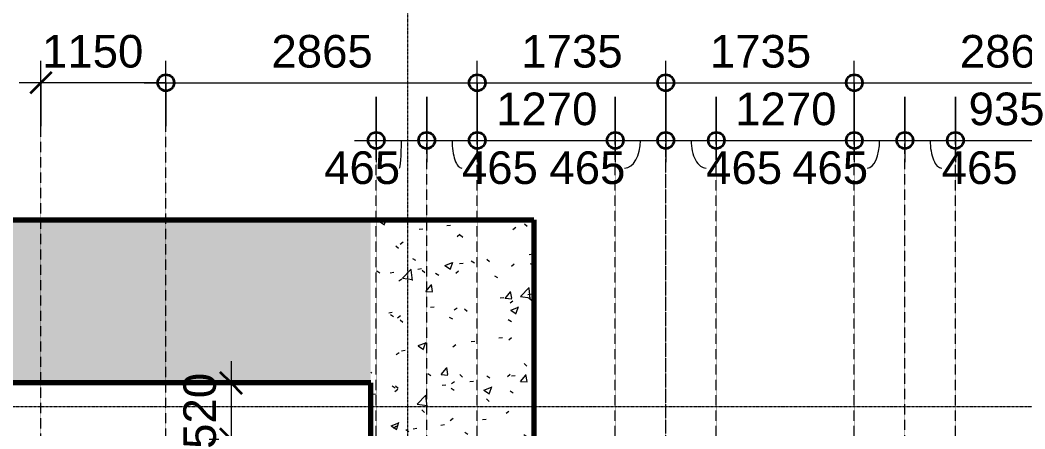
# Model space of a CAD drawing. Header units: millimetres. Extents: x -794326 to -715748, y -17796 to 22353.
# Drawn here: x -748250 to -739003, y 11992 to 15751 of the extents above; entities that cross this region are included whole.
import ezdxf

# ---------------------------------------------------------------- set-up
doc = ezdxf.new("R2010")
doc.units = ezdxf.units.MM
doc.linetypes.add('DPA_Grid _ Level 100', pattern=[10, 5.5, -1.6, 1.3, -1.6])
doc.linetypes.add('DPA_Hidden 50', pattern=[3, 2, -1])
for name, color, linetype, lineweight in [('A-ANNO-DIMS', 1, 'Continuous', 9), ('A-ANNO-DIMS-100', 1, 'Continuous', 9), ('A-DETL', 1, 'Continuous', 70), ('A-FLOR-E', 2, 'Continuous', 35), ('A-WALL', 5, 'Continuous', 35), ('A-WALL-PATT', 1, 'Continuous', 35), ('S-GRID', 251, 'Continuous', 9)]:
    doc.layers.add(name, color=color, linetype=linetype, lineweight=lineweight)
doc.styles.add('Arial_2', font='arial.ttf', dxfattribs={"height": 300})
doc.dimstyles.new('DPA-DIM-3_0_C-C', dxfattribs={"dimscale": 304.8, "dimtxt": 306.07782, "dimasz": 0.492126, "dimexe": 0.656168, "dimexo": 0.0625, "dimgap": 0.164042, "dimtad": 1, "dimdec": 0, "dimzin": 0, "dimdsep": 46, "dimtxsty": 'Arial_2', "dimblk1": 'DOTBLANK', "dimblk2": 'DOTBLANK', "dimsah": 1, "dimcen": 0.09, "dimdle": 0.656168, "dimadec": 8, "dimazin": 0, "dimtfac": 1, "dimtdec": 4, "dimtix": 1, "dimtmove": 0, "dimatfit": 3, "dimfxl": 1.312336, "dimfxlon": 1, "dimtvp": 1, "dimtolj": 1, "dimtzin": 0, "dimarcsym": 2})
doc.dimstyles.new('DPA-DIM-3_0_C-C_1', dxfattribs={"dimscale": 304.8, "dimtxt": 306.07782, "dimasz": 0.492126, "dimexe": 0.656168, "dimexo": 0.0625, "dimgap": 0.164042, "dimtad": 1, "dimdec": 0, "dimzin": 0, "dimdsep": 46, "dimtxsty": 'Arial_2', "dimblk1": 'DOTBLANK', "dimblk2": 'DOTBLANK', "dimsah": 1, "dimcen": 0.09, "dimdle": 0.656168, "dimadec": 8, "dimazin": 0, "dimtfac": 1, "dimtdec": 4, "dimtix": 1, "dimtmove": 1, "dimatfit": 3, "dimfxl": 1.312336, "dimfxlon": 1, "dimtvp": 1, "dimtolj": 1, "dimtzin": 0, "dimarcsym": 2})
doc.dimstyles.new('DPA-DIM-3_0_C-T', dxfattribs={"dimscale": 304.8, "dimtxt": 306.07782, "dimasz": 0.492126, "dimexe": 0.656168, "dimexo": 0.0625, "dimgap": 0.164042, "dimtad": 0, "dimjust": 2, "dimdec": 0, "dimzin": 0, "dimdsep": 46, "dimtxsty": 'Arial_2', "dimblk1": 'DOTBLANK', "dimblk2": 'OBLIQUE', "dimsah": 1, "dimcen": 0.09, "dimdle": 0.656168, "dimadec": 8, "dimazin": 0, "dimtfac": 1, "dimtdec": 4, "dimtix": 1, "dimtmove": 2, "dimatfit": 3, "dimfxl": 1.312336, "dimfxlon": 1, "dimtvp": 1, "dimtolj": 1, "dimtzin": 0, "dimarcsym": 2})
doc.dimstyles.new('DPA-DIM-3_0_T-T', dxfattribs={"dimscale": 304.8, "dimtxt": 306.07782, "dimasz": 0.656168, "dimexe": 0.656168, "dimexo": 0.0625, "dimgap": 0.164042, "dimtad": 1, "dimdec": 0, "dimzin": 0, "dimdsep": 46, "dimtxsty": 'Arial_2', "dimblk1": 'OBLIQUE', "dimblk2": 'OBLIQUE', "dimsah": 1, "dimcen": 0.09, "dimdle": 0.656168, "dimadec": 8, "dimazin": 0, "dimtfac": 1, "dimtdec": 4, "dimtix": 1, "dimtmove": 0, "dimatfit": 3, "dimfxl": 1.312336, "dimfxlon": 1, "dimtvp": 1, "dimtolj": 1, "dimtzin": 0, "dimarcsym": 2})
pattern_1 = [(50, (0, 0), (728.7365, -63.7558), [76.2, -838.2]), (355, (0, 0), (-140.9716, 764.2276), [60.96, -670.56]), (100.451, (60.7, -5.3), (587.77, 700.46675), [64.76, -712.36]), (46.184, (0, 203.2), (1084.3162, -168.171), [114.3, -1257.3]), (96.636, (90.4, 189.2), (949.6099, 989.7098), [97.14, -1068.54]), (351.184, (0, 203.2), (949.6206, 989.7012), [91.44, -1005.84]), (21, (101.6, 152.4), (606.45787, -409.06057), [76.2, -838.2]), (326, (101.6, 152.4), (247.20834, 736.7529), [60.96, -670.56]), (71.451, (152.14, 118.3), (853.66825, 327.6855), [64.76, -712.36]), (37.5, (0, 0), (12.35469, 338.22012), [33.528, -628.904, 33.528, -647.192, -673.1]), (37.5, (0, 0), (12.35469, 338.22012), [-1343.152, 33.528, -639.572]), (7.5, (0, 0), (267.27887, 400.72213), [33.528, -354.584, 33.528, -613.664, -256.54]), (7.5, (0, 0), (267.27887, 400.72213), [-1035.304, 33.528, -223.012]), (327.5, (-226.57, 0), (542.36333, -22.91534), [33.528, -220.472, 33.528, -758.952, -1051.56]), (327.5, (-226.57, 0), (542.36333, -22.91534), [-1046.48, 33.528, -1018.032]), (317.5, (-328.17, 0), (592.51696, 101.7071), [33.528, -296.672, 33.528, -492.76, -746.76]), (317.5, (-328.17, 0), (592.51696, 101.7071), [-856.488, 33.528, -713.232])]

# ---------------------------------------------------------------- blocks, each defined once
blk = doc.blocks.new('DIMBLOCK13-4282-01 ENLARGED LOWER PLATFORM LEVEL - REFLECTED CEILING PLAN - SHEET 3')
at = {"layer": 'A-ANNO-DIMS-100'}
for p, q in [((-746308.4, 12614), (-746308.4, 11694)), ((-745908.4, 12414), (-746508.4, 12414)), ((-746308.4, 12414), (-745908.4, 12414)), ((-745908.4, 11894), (-746508.4, 11894)), ((-746308.4, 11894), (-745908.4, 11894))]:
    blk.add_line(p, q, dxfattribs=at)
at = {"layer": 'A-ANNO-DIMS-100', "lineweight": 35}
for p, q in [((-746308.4, 12414), (-746408.4, 12514)), ((-746308.4, 12414), (-746208.4, 12314)), ((-746308.4, 11894), (-746408.4, 11994)), ((-746308.4, 11894), (-746208.4, 11794))]:
    blk.add_line(p, q, dxfattribs=at)
at = {"layer": 'A-ANNO-DIMS-100', "color": 0, "insert": (-746747.9, 11807.9), "char_height": 300, "width": 830.648, "attachment_point": 1, "rotation": 90, "line_spacing_factor": 0.941778, "style": 'Arial_2'}
blk.add_mtext('520', dxfattribs=at)
blk = doc.blocks.new('_Oblique')
at = {"color": 0, "linetype": 'ByBlock', "lineweight": -2}
blk.add_line((-0.5, -0.5), (0.5, 0.5), dxfattribs=at)
blk = doc.blocks.new('DIMBLOCK111-4282-01 ENLARGED LOWER PLATFORM LEVEL - REFLECTED CEILING PLAN - SHEET 3')
at = {"layer": 'A-ANNO-DIMS-100'}
for p, q in [((-746907.8, 14774.9), (-746907.8, 15374.9)), ((-746907.8, 15174.9), (-746907.8, 15374.9)), ((-746907.8, 15174.9), (-746707.8, 15174.9)), ((-746907.8, 15174.9), (-746907.8, 14774.9)), ((-746907.8, 15174.9), (-746907.8, 14774.9))]:
    blk.add_line(p, q, dxfattribs=at)
at = {"layer": 'A-ANNO-DIMS-100', "lineweight": 35}
blk.add_circle((-746907.8, 15174.9), 75, dxfattribs=at)
blk = doc.blocks.new('_DotBlank')
at = {"color": 0, "linetype": 'ByBlock', "lineweight": -2}
blk.add_line((-0.5, 0), (-1, 0), dxfattribs=at)
blk.add_circle((0, 0), 0.5, dxfattribs=at)
blk = doc.blocks.new('_None')
blk = doc.blocks.new('DIMBLOCK112-4282-01 ENLARGED LOWER PLATFORM LEVEL - REFLECTED CEILING PLAN - SHEET 3')
at = {"layer": 'A-ANNO-DIMS-100'}
for p, q in [((-748057.9, 14774.9), (-748057.9, 15374.9)), ((-746907.8, 14774.9), (-746907.8, 15374.9)), ((-746907.8, 15174.9), (-748257.9, 15174.9)), ((-748057.9, 15174.9), (-748057.9, 14774.9)), ((-746907.8, 15174.9), (-746907.8, 14774.9))]:
    blk.add_line(p, q, dxfattribs=at)
at = {"layer": 'A-ANNO-DIMS-100', "lineweight": 35}
for q in [(-747957.9, 15274.9), (-748157.9, 15074.9)]:
    blk.add_line((-748057.9, 15174.9), q, dxfattribs=at)
at = {"layer": 'A-ANNO-DIMS-100', "color": 0, "insert": (-748047.9, 15614.4), "char_height": 300, "width": 1107.531, "attachment_point": 1, "line_spacing_factor": 0.941778, "style": 'Arial_2'}
blk.add_mtext('1150', dxfattribs=at)
blk = doc.blocks.new('DIMBLOCK115-4282-01 ENLARGED LOWER PLATFORM LEVEL - REFLECTED CEILING PLAN - SHEET 3')
at = {"layer": 'A-ANNO-DIMS-100'}
for p, q in [((-746907.8, 14774.9), (-746907.8, 15374.9)), ((-744042.7, 14774.9), (-744042.7, 15374.9)), ((-747107.8, 15174.9), (-744042.7, 15174.9)), ((-746907.8, 15174.9), (-746907.8, 14774.9)), ((-744042.7, 15174.9), (-744042.7, 14774.9))]:
    blk.add_line(p, q, dxfattribs=at)
at = {"layer": 'A-ANNO-DIMS-100', "lineweight": 35}
for centre in [(-746907.8, 15174.9), (-744042.7, 15174.9)]:
    blk.add_circle(centre, 75, dxfattribs=at)
at = {"layer": 'A-ANNO-DIMS-100', "color": 0, "insert": (-745936.7, 15614.4), "char_height": 300, "width": 1107.531, "attachment_point": 1, "line_spacing_factor": 0.941778, "style": 'Arial_2'}
blk.add_mtext('2865', dxfattribs=at)
blk = doc.blocks.new('DIMBLOCK116-4282-01 ENLARGED LOWER PLATFORM LEVEL - REFLECTED CEILING PLAN - SHEET 3')
at = {"layer": 'A-ANNO-DIMS-100'}
for p, q in [((-744042.7, 14774.9), (-744042.7, 15374.9)), ((-742308.2, 14774.9), (-742308.2, 15374.9)), ((-744042.7, 15174.9), (-742308.2, 15174.9)), ((-744042.7, 15174.9), (-744042.7, 14774.9)), ((-742308.2, 15174.9), (-742308.2, 14774.9))]:
    blk.add_line(p, q, dxfattribs=at)
at = {"layer": 'A-ANNO-DIMS-100', "lineweight": 35}
for centre in [(-744042.7, 15174.9), (-742308.2, 15174.9)]:
    blk.add_circle(centre, 75, dxfattribs=at)
at = {"layer": 'A-ANNO-DIMS-100', "color": 0, "insert": (-743636.9, 15614.4), "char_height": 300, "width": 1107.531, "attachment_point": 1, "line_spacing_factor": 0.941778, "style": 'Arial_2'}
blk.add_mtext('1735', dxfattribs=at)
blk = doc.blocks.new('DIMBLOCK117-4282-01 ENLARGED LOWER PLATFORM LEVEL - REFLECTED CEILING PLAN - SHEET 3')
at = {"layer": 'A-ANNO-DIMS-100'}
for p, q in [((-742308.2, 14774.9), (-742308.2, 15374.9)), ((-740572.7, 14774.9), (-740572.7, 15374.9)), ((-742308.2, 15174.9), (-740572.7, 15174.9)), ((-742308.2, 15174.9), (-742308.2, 14774.9)), ((-740572.7, 15174.9), (-740572.7, 14774.9))]:
    blk.add_line(p, q, dxfattribs=at)
at = {"layer": 'A-ANNO-DIMS-100', "lineweight": 35}
for centre in [(-742308.2, 15174.9), (-740572.7, 15174.9)]:
    blk.add_circle(centre, 75, dxfattribs=at)
at = {"layer": 'A-ANNO-DIMS-100', "color": 0, "insert": (-741901.9, 15614.4), "char_height": 300, "width": 1107.531, "attachment_point": 1, "line_spacing_factor": 0.941778, "style": 'Arial_2'}
blk.add_mtext('1735', dxfattribs=at)
blk = doc.blocks.new('DIMBLOCK118-4282-01 ENLARGED LOWER PLATFORM LEVEL - REFLECTED CEILING PLAN - SHEET 3')
at = {"layer": 'A-ANNO-DIMS-100'}
for p, q in [((-740572.7, 14774.9), (-740572.7, 15374.9)), ((-737707.8, 14774.9), (-737707.8, 15374.9)), ((-740572.7, 15174.9), (-737507.8, 15174.9)), ((-740572.7, 15174.9), (-740572.7, 14774.9)), ((-737707.8, 15174.9), (-737707.8, 14774.9))]:
    blk.add_line(p, q, dxfattribs=at)
at = {"layer": 'A-ANNO-DIMS-100', "lineweight": 35}
for centre in [(-740572.7, 15174.9), (-737707.8, 15174.9)]:
    blk.add_circle(centre, 75, dxfattribs=at)
at = {"layer": 'A-ANNO-DIMS-100', "color": 0, "insert": (-739601.7, 15614.4), "char_height": 300, "width": 1107.531, "attachment_point": 1, "line_spacing_factor": 0.941778, "style": 'Arial_2'}
blk.add_mtext('2865', dxfattribs=at)
blk = doc.blocks.new('DIMBLOCK121-4282-01 ENLARGED LOWER PLATFORM LEVEL - REFLECTED CEILING PLAN - SHEET 3')
at = {"layer": 'A-ANNO-DIMS-100'}
for p, q in [((-744972.7, 15045.2), (-744972.7, 14445.2)), ((-744972.7, 14645.2), (-744972.7, 15045.2)), ((-744507.7, 15045.2), (-744507.7, 14445.2)), ((-744507.7, 14645.2), (-744507.7, 15045.2)), ((-745172.7, 14645.2), (-744507.7, 14645.2))]:
    blk.add_line(p, q, dxfattribs=at)
at = {"layer": 'A-ANNO-DIMS-100', "lineweight": 35}
for centre in [(-744972.7, 14645.2), (-744507.7, 14645.2)]:
    blk.add_circle(centre, 75, dxfattribs=at)
at = {"layer": 'A-ANNO-DIMS-100'}
blk.add_ellipse((-744759.7, 14645.2), major_axis=(0, 255.4), ratio=0.076552, start_param=3.141593, end_param=4.712389, dxfattribs=at)
at = {"layer": 'A-ANNO-DIMS-100', "color": 0, "insert": (-745451.9, 14543.8), "char_height": 300, "width": 830.648, "attachment_point": 1, "line_spacing_factor": 0.941778, "style": 'Arial_2'}
blk.add_mtext('465', dxfattribs=at)
blk = doc.blocks.new('DIMBLOCK122-4282-01 ENLARGED LOWER PLATFORM LEVEL - REFLECTED CEILING PLAN - SHEET 3')
at = {"layer": 'A-ANNO-DIMS-100'}
for p, q in [((-744507.7, 15045.2), (-744507.7, 14445.2)), ((-744507.7, 14645.2), (-744507.7, 15045.2)), ((-744042.7, 15045.2), (-744042.7, 14445.2)), ((-744042.7, 14645.2), (-744042.7, 15045.2)), ((-744507.7, 14645.2), (-744042.7, 14645.2))]:
    blk.add_line(p, q, dxfattribs=at)
at = {"layer": 'A-ANNO-DIMS-100', "lineweight": 35}
for centre in [(-744507.7, 14645.2), (-744042.7, 14645.2)]:
    blk.add_circle(centre, 75, dxfattribs=at)
at = {"layer": 'A-ANNO-DIMS-100'}
blk.add_ellipse((-744183.9, 14645.2), major_axis=(0, 255.4), ratio=0.357332, start_param=1.570796, end_param=3.141593, dxfattribs=at)
at = {"layer": 'A-ANNO-DIMS-100', "color": 0, "insert": (-744183.9, 14543.8), "char_height": 300, "width": 830.648, "attachment_point": 1, "line_spacing_factor": 0.941778, "style": 'Arial_2'}
blk.add_mtext('465', dxfattribs=at)
blk = doc.blocks.new('DIMBLOCK123-4282-01 ENLARGED LOWER PLATFORM LEVEL - REFLECTED CEILING PLAN - SHEET 3')
at = {"layer": 'A-ANNO-DIMS-100'}
for p, q in [((-744042.7, 15045.2), (-744042.7, 14445.2)), ((-744042.7, 14645.2), (-744042.7, 15045.2)), ((-742772.7, 15045.2), (-742772.7, 14445.2)), ((-742772.7, 14645.2), (-742772.7, 15045.2)), ((-744042.7, 14645.2), (-742772.7, 14645.2))]:
    blk.add_line(p, q, dxfattribs=at)
at = {"layer": 'A-ANNO-DIMS-100', "lineweight": 35}
for centre in [(-744042.7, 14645.2), (-742772.7, 14645.2)]:
    blk.add_circle(centre, 75, dxfattribs=at)
at = {"layer": 'A-ANNO-DIMS-100', "color": 0, "insert": (-743869.1, 15084.7), "char_height": 300, "width": 1107.531, "attachment_point": 1, "line_spacing_factor": 0.941778, "style": 'Arial_2'}
blk.add_mtext('1270', dxfattribs=at)
blk = doc.blocks.new('DIMBLOCK124-4282-01 ENLARGED LOWER PLATFORM LEVEL - REFLECTED CEILING PLAN - SHEET 3')
at = {"layer": 'A-ANNO-DIMS-100'}
for p, q in [((-742772.7, 15045.2), (-742772.7, 14445.2)), ((-742772.7, 14645.2), (-742772.7, 15045.2)), ((-742307.7, 15045.2), (-742307.7, 14445.2)), ((-742307.7, 14645.2), (-742307.7, 15045.2)), ((-742772.7, 14645.2), (-742307.7, 14645.2))]:
    blk.add_line(p, q, dxfattribs=at)
at = {"layer": 'A-ANNO-DIMS-100', "lineweight": 35}
for centre in [(-742772.7, 14645.2), (-742307.7, 14645.2)]:
    blk.add_circle(centre, 75, dxfattribs=at)
at = {"layer": 'A-ANNO-DIMS-100'}
blk.add_ellipse((-742686.6, 14645.2), major_axis=(0, 255.4), ratio=0.573401, start_param=3.141593, end_param=4.712389, dxfattribs=at)
at = {"layer": 'A-ANNO-DIMS-100', "color": 0, "insert": (-743378.8, 14543.8), "char_height": 300, "width": 830.648, "attachment_point": 1, "line_spacing_factor": 0.941778, "style": 'Arial_2'}
blk.add_mtext('465', dxfattribs=at)
blk = doc.blocks.new('DIMBLOCK125-4282-01 ENLARGED LOWER PLATFORM LEVEL - REFLECTED CEILING PLAN - SHEET 3')
at = {"layer": 'A-ANNO-DIMS-100'}
for p, q in [((-742307.7, 15045.2), (-742307.7, 14445.2)), ((-742307.7, 14645.2), (-742307.7, 15045.2)), ((-741842.7, 15045.2), (-741842.7, 14445.2)), ((-741842.7, 14645.2), (-741842.7, 15045.2)), ((-742307.7, 14645.2), (-741842.7, 14645.2))]:
    blk.add_line(p, q, dxfattribs=at)
at = {"layer": 'A-ANNO-DIMS-100', "lineweight": 35}
for centre in [(-742307.7, 14645.2), (-741842.7, 14645.2)]:
    blk.add_circle(centre, 75, dxfattribs=at)
at = {"layer": 'A-ANNO-DIMS-100'}
blk.add_ellipse((-741936.3, 14645.2), major_axis=(0, 255.4), ratio=0.543588, start_param=1.570796, end_param=3.141593, dxfattribs=at)
at = {"layer": 'A-ANNO-DIMS-100', "color": 0, "insert": (-741936.3, 14543.8), "char_height": 300, "width": 830.648, "attachment_point": 1, "line_spacing_factor": 0.941778, "style": 'Arial_2'}
blk.add_mtext('465', dxfattribs=at)
blk = doc.blocks.new('DIMBLOCK126-4282-01 ENLARGED LOWER PLATFORM LEVEL - REFLECTED CEILING PLAN - SHEET 3')
at = {"layer": 'A-ANNO-DIMS-100'}
for p, q in [((-741842.7, 15045.2), (-741842.7, 14445.2)), ((-741842.7, 14645.2), (-741842.7, 15045.2)), ((-740572.7, 15045.2), (-740572.7, 14445.2)), ((-740572.7, 14645.2), (-740572.7, 15045.2)), ((-741842.7, 14645.2), (-740572.7, 14645.2))]:
    blk.add_line(p, q, dxfattribs=at)
at = {"layer": 'A-ANNO-DIMS-100', "lineweight": 35}
for centre in [(-741842.7, 14645.2), (-740572.7, 14645.2)]:
    blk.add_circle(centre, 75, dxfattribs=at)
at = {"layer": 'A-ANNO-DIMS-100', "color": 0, "insert": (-741669.1, 15084.7), "char_height": 300, "width": 1107.531, "attachment_point": 1, "line_spacing_factor": 0.941778, "style": 'Arial_2'}
blk.add_mtext('1270', dxfattribs=at)
blk = doc.blocks.new('DIMBLOCK127-4282-01 ENLARGED LOWER PLATFORM LEVEL - REFLECTED CEILING PLAN - SHEET 3')
at = {"layer": 'A-ANNO-DIMS-100'}
for p, q in [((-740572.7, 15045.2), (-740572.7, 14445.2)), ((-740572.7, 14645.2), (-740572.7, 15045.2)), ((-740107.7, 15045.2), (-740107.7, 14445.2)), ((-740107.7, 14645.2), (-740107.7, 15045.2)), ((-740572.7, 14645.2), (-740107.7, 14645.2))]:
    blk.add_line(p, q, dxfattribs=at)
at = {"layer": 'A-ANNO-DIMS-100', "lineweight": 35}
for centre in [(-740572.7, 14645.2), (-740107.7, 14645.2)]:
    blk.add_circle(centre, 75, dxfattribs=at)
at = {"layer": 'A-ANNO-DIMS-100'}
blk.add_ellipse((-740452.8, 14645.2), major_axis=(0, 255.4), ratio=0.440985, start_param=3.141593, end_param=4.712389, dxfattribs=at)
at = {"layer": 'A-ANNO-DIMS-100', "color": 0, "insert": (-741145, 14543.8), "char_height": 300, "width": 830.648, "attachment_point": 1, "line_spacing_factor": 0.941778, "style": 'Arial_2'}
blk.add_mtext('465', dxfattribs=at)
blk = doc.blocks.new('DIMBLOCK128-4282-01 ENLARGED LOWER PLATFORM LEVEL - REFLECTED CEILING PLAN - SHEET 3')
at = {"layer": 'A-ANNO-DIMS-100'}
for p, q in [((-740107.7, 15045.2), (-740107.7, 14445.2)), ((-740107.7, 14645.2), (-740107.7, 15045.2)), ((-739642.7, 15045.2), (-739642.7, 14445.2)), ((-739642.7, 14645.2), (-739642.7, 15045.2)), ((-740107.7, 14645.2), (-739642.7, 14645.2))]:
    blk.add_line(p, q, dxfattribs=at)
at = {"layer": 'A-ANNO-DIMS-100', "lineweight": 35}
for centre in [(-740107.7, 14645.2), (-739642.7, 14645.2)]:
    blk.add_circle(centre, 75, dxfattribs=at)
at = {"layer": 'A-ANNO-DIMS-100'}
blk.add_ellipse((-739768.5, 14645.2), major_axis=(0, 255.4), ratio=0.417445, start_param=1.570796, end_param=3.141593, dxfattribs=at)
at = {"layer": 'A-ANNO-DIMS-100', "color": 0, "insert": (-739768.5, 14543.8), "char_height": 300, "width": 830.648, "attachment_point": 1, "line_spacing_factor": 0.941778, "style": 'Arial_2'}
blk.add_mtext('465', dxfattribs=at)
blk = doc.blocks.new('DIMBLOCK129-4282-01 ENLARGED LOWER PLATFORM LEVEL - REFLECTED CEILING PLAN - SHEET 3')
at = {"layer": 'A-ANNO-DIMS-100'}
for p, q in [((-739642.7, 15045.2), (-739642.7, 14445.2)), ((-739642.7, 14645.2), (-739642.7, 15045.2)), ((-738707.5, 15045.2), (-738707.5, 14445.2)), ((-738707.5, 14645.2), (-738707.5, 15045.2)), ((-739642.7, 14645.2), (-738507.5, 14645.2))]:
    blk.add_line(p, q, dxfattribs=at)
at = {"layer": 'A-ANNO-DIMS-100', "lineweight": 35}
for centre in [(-739642.7, 14645.2), (-738707.5, 14645.2)]:
    blk.add_circle(centre, 75, dxfattribs=at)
at = {"layer": 'A-ANNO-DIMS-100', "color": 0, "insert": (-739521.2, 15084.7), "char_height": 300, "width": 830.648, "attachment_point": 1, "line_spacing_factor": 0.941778, "style": 'Arial_2'}
blk.add_mtext('935', dxfattribs=at)

msp = doc.modelspace()

# ---------------------------------------------------------------- hatches: boundary and pattern name
at = {"layer": 'A-WALL-PATT', "lineweight": 9}
h = msp.add_hatch(dxfattribs=at)
h.set_pattern_fill('FP_1', color=256, style=0, pattern_type=2)
h.set_pattern_definition(pattern_1)
h.paths.add_polyline_path([(-745022.4, 12414), (-745022.4, 13914), (-790483.7, 13914), (-790483.7, 12414), (-755731, 12414)])
h = msp.add_hatch(dxfattribs=at)
h.set_pattern_fill('FP_1', color=256, style=0, pattern_type=2)
h.set_pattern_definition(pattern_1)
h.paths.add_polyline_path([(-745022.4, 9279), (-743522.4, 9279), (-743522.4, 13914), (-745022.4, 13914), (-745022.4, 12414)])

# ---------------------------------------------------------------- linework, layer by layer
at = {"layer": 'A-DETL', "color": 55, "linetype": 'DPA_Hidden 50', "lineweight": 9}
for p, q in [((-748057.9, 7794), (-748057.9, 14994)), ((-746907.8, 4774), (-746907.8, 14999)), ((-742308.2, 7199), (-742308.2, 14999)), ((-744972.7, 5461.5), (-744972.7, 14661.5)), ((-744507.7, 6011.7), (-744507.7, 14661.5)), ((-744042.7, 5461.5), (-744042.7, 14661.5)), ((-742772.7, 5461.5), (-742772.7, 14661.5)), ((-742307.7, 6011.7), (-742307.7, 14661.5)), ((-741842.7, 5461.5), (-741842.7, 14661.5)), ((-740572.7, 5461.5), (-740572.7, 14661.5)), ((-740107.7, 6011.7), (-740107.7, 14661.5)), ((-739642.7, 5461.5), (-739642.7, 14661.5))]:
    msp.add_line(p, q, dxfattribs=at)
at = {"layer": 'A-FLOR-E'}
for p, q in [((-745022.4, 12414), (-790483.7, 12414)), ((-790483.7, 12414), (-745022.4, 12414)), ((-745022.4, 12414), (-790483.7, 12414))]:
    msp.add_line(p, q, dxfattribs=at)
at = {"layer": 'A-WALL', "color": 7, "lineweight": 70}
for p, q in [((-790483.7, 13914), (-745022.4, 13914)), ((-745022.4, 13914), (-743522.4, 13914)), ((-743522.4, 13914), (-743522.4, 10779)), ((-745022.4, 12414), (-785882.4, 12414)), ((-745022.4, 9279), (-745022.4, 12414))]:
    msp.add_line(p, q, dxfattribs=at)
at = {"layer": 'S-GRID', "linetype": 'DPA_Grid _ Level 100'}
for p, q in [((-744682.4, -17795.6), (-744682.4, 20540.3)), ((-720981.3, 12194), (-792981.8, 12194))]:
    msp.add_line(p, q, dxfattribs=at)

# ---------------------------------------------------------------- dimensions: what is measured, and where the dimension line sits
at = {"layer": 'A-ANNO-DIMS'}
for base, p1, p2, dimstyle, override, picture, middle in [((-748057.9, 15174.9), (-746907.8, 14774.9), (-748057.9, 14774.9), 'DPA-DIM-3_0_C-T', {"dimpost": '<>', "dimfxl": 1150.051716}, 'DIMBLOCK112-4282-01 ENLARGED LOWER PLATFORM LEVEL - REFLECTED CEILING PLAN - SHEET 3', (-747494.1, 15414.4)), ((-744507.7, 14645.2), (-744972.7, 15045.2), (-744507.7, 15045.2), 'DPA-DIM-3_0_C-C_1', {"dimpost": '<>', "dimfxl": 465.000016}, 'DIMBLOCK121-4282-01 ENLARGED LOWER PLATFORM LEVEL - REFLECTED CEILING PLAN - SHEET 3', (-745036.6, 14343.8)), ((-744042.7, 14645.2), (-744507.7, 15045.2), (-744042.7, 15045.2), 'DPA-DIM-3_0_C-C_1', {"dimpost": '<>', "dimfxl": 464.999984}, 'DIMBLOCK122-4282-01 ENLARGED LOWER PLATFORM LEVEL - REFLECTED CEILING PLAN - SHEET 3', (-743768.6, 14343.8)), ((-742307.7, 14645.2), (-742772.7, 15045.2), (-742307.7, 15045.2), 'DPA-DIM-3_0_C-C_1', {"dimpost": '<>', "dimfxl": 465.000016}, 'DIMBLOCK124-4282-01 ENLARGED LOWER PLATFORM LEVEL - REFLECTED CEILING PLAN - SHEET 3', (-742963.5, 14343.8)), ((-741842.7, 14645.2), (-742307.7, 15045.2), (-741842.7, 15045.2), 'DPA-DIM-3_0_C-C_1', {"dimpost": '<>', "dimfxl": 464.999984}, 'DIMBLOCK125-4282-01 ENLARGED LOWER PLATFORM LEVEL - REFLECTED CEILING PLAN - SHEET 3', (-741521, 14343.8)), ((-740107.7, 14645.2), (-740572.7, 15045.2), (-740107.7, 15045.2), 'DPA-DIM-3_0_C-C_1', {"dimpost": '<>', "dimfxl": 465.000016}, 'DIMBLOCK127-4282-01 ENLARGED LOWER PLATFORM LEVEL - REFLECTED CEILING PLAN - SHEET 3', (-740729.7, 14343.8)), ((-739642.7, 14645.2), (-740107.7, 15045.2), (-739642.7, 15045.2), 'DPA-DIM-3_0_C-C_1', {"dimpost": '<>', "dimfxl": 464.999984}, 'DIMBLOCK128-4282-01 ENLARGED LOWER PLATFORM LEVEL - REFLECTED CEILING PLAN - SHEET 3', (-739353.2, 14343.8))]:
    dim = msp.add_linear_dim(base=base, p1=p1, p2=p2, dimstyle=dimstyle, override=override, dxfattribs=at)
    dim.commit()
    dim.dimension.update_dxf_attribs({"geometry": picture, "text_midpoint": middle, "dimtype": 160})
for base, p1, p2, override, picture, middle in [((-744042.7, 15174.9), (-746907.8, 14774.9), (-744042.7, 14774.9), {"dimpost": '<>', "dimfxl": 2865.166264}, 'DIMBLOCK115-4282-01 ENLARGED LOWER PLATFORM LEVEL - REFLECTED CEILING PLAN - SHEET 3', (-745475.2, 15378.1)), ((-742308.15588, 15174.89491), (-744042.65589, 14774.89491), (-742308.15588, 14774.89491), {"dimpost": '<>', "dimfxl": 1734.500016}, 'DIMBLOCK116-4282-01 ENLARGED LOWER PLATFORM LEVEL - REFLECTED CEILING PLAN - SHEET 3', (-743175.40588, 15378.16913)), ((-740572.65589, 15174.89491), (-742308.15588, 14774.89491), (-740572.65589, 14774.89491), {"dimpost": '<>', "dimfxl": 1735.499984}, 'DIMBLOCK117-4282-01 ENLARGED LOWER PLATFORM LEVEL - REFLECTED CEILING PLAN - SHEET 3', (-741440.40588, 15378.16913)), ((-737707.8, 15174.9), (-740572.7, 14774.9), (-737707.8, 14774.9), {"dimpost": '<>', "dimfxl": 2864.833736}, 'DIMBLOCK118-4282-01 ENLARGED LOWER PLATFORM LEVEL - REFLECTED CEILING PLAN - SHEET 3', (-739140.2, 15378.1)), ((-742772.7, 14645.2), (-744042.7, 15045.2), (-742772.7, 15045.2), {"dimpost": '<>', "dimfxl": 1270}, 'DIMBLOCK123-4282-01 ENLARGED LOWER PLATFORM LEVEL - REFLECTED CEILING PLAN - SHEET 3', (-743407.7, 14848.4)), ((-740572.7, 14645.2), (-741842.7, 15045.2), (-740572.7, 15045.2), {"dimpost": '<>', "dimfxl": 1270}, 'DIMBLOCK126-4282-01 ENLARGED LOWER PLATFORM LEVEL - REFLECTED CEILING PLAN - SHEET 3', (-741207.7, 14848.4)), ((-738707.5, 14645.2), (-739642.7, 15045.2), (-738707.5, 15045.2), {"dimpost": '<>', "dimfxl": 935.200015}, 'DIMBLOCK129-4282-01 ENLARGED LOWER PLATFORM LEVEL - REFLECTED CEILING PLAN - SHEET 3', (-739175.1, 14848.5))]:
    dim = msp.add_linear_dim(base=base, p1=p1, p2=p2, dimstyle='DPA-DIM-3_0_C-C', override=override, dxfattribs=at)
    dim.commit()
    dim.dimension.update_dxf_attribs({"geometry": picture, "text_midpoint": middle})
dim = msp.add_linear_dim(base=(-746907.8, 15174.9), p1=(-746907.8, 14999), p2=(-746907.8, 14999), text=' ', dimstyle='DPA-DIM-3_0_C-T', override={"dimpost": '<>', "dimblk": 'None', "dimse1": 1, "dimse2": 1, "dimsd1": 1, "dimsd2": 1, "dimfxl": 0}, dxfattribs=at)
dim.commit()
dim.dimension.update_dxf_attribs({"geometry": 'DIMBLOCK111-4282-01 ENLARGED LOWER PLATFORM LEVEL - REFLECTED CEILING PLAN - SHEET 3', "text_midpoint": (-746907.8, 15174.9)})
dim = msp.add_linear_dim(base=(-746308.4, 11894), p1=(-745908.4, 12414), p2=(-745908.4, 11894), angle=90, dimstyle='DPA-DIM-3_0_T-T', override={"dimpost": '<>', "dimfxl": 520}, dxfattribs=at)
dim.commit()
dim.dimension.update_dxf_attribs({"geometry": 'DIMBLOCK13-4282-01 ENLARGED LOWER PLATFORM LEVEL - REFLECTED CEILING PLAN - SHEET 3', "text_midpoint": (-746511.6, 12154)})

doc.saveas('drawing.dxf')
